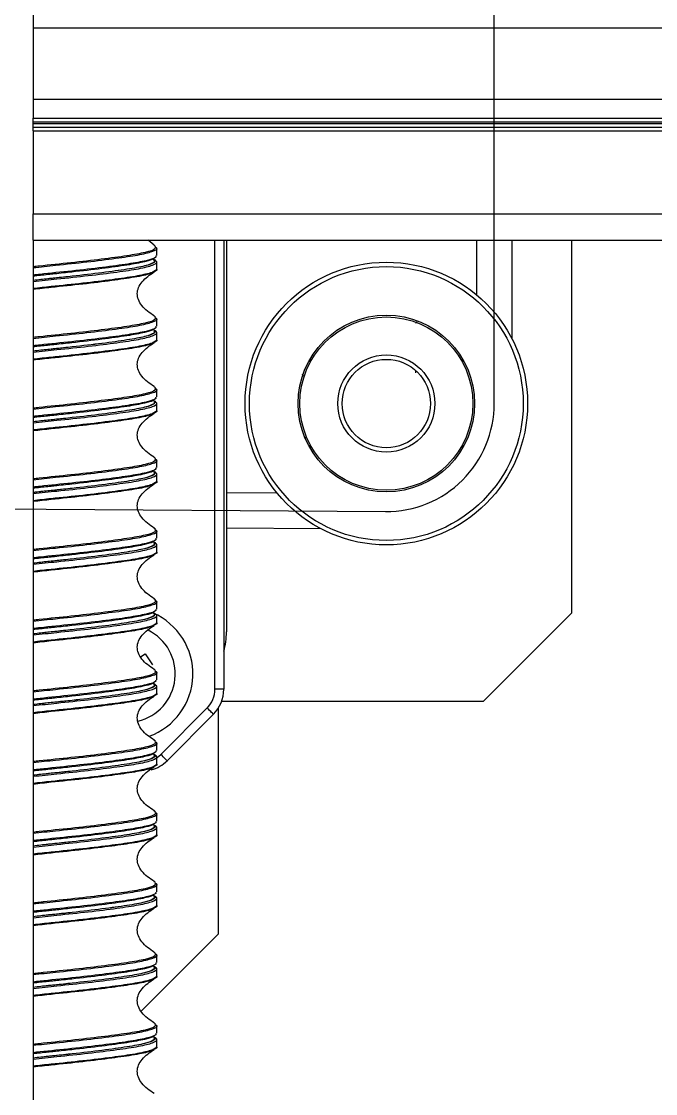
# Model space of a CAD drawing. Header units: millimetres. Extents: x 15 to 1184, y 5 to 1288.
# Drawn here: x 629.3 to 653.25, y 560.23 to 600.68 of the extents above; entities that cross this region are included whole.
import ezdxf

# ---------------------------------------------------------------- set-up
doc = ezdxf.new("R2010")
doc.units = ezdxf.units.MM

msp = doc.modelspace()

# ---------------------------------------------------------------- linework, layer by layer
at = {"color": 7, "linetype": 'Continuous'}
for p, q in [((647.156, 586.262), (647.156, 642.422)), ((622.917, 582.324), (643.054, 582.187))]:
    msp.add_line(p, q, dxfattribs=at)
at = {"color": 7, "linetype": 'Continuous', "lineweight": 25}
for p, q in [((629.748, 601.155), (629.748, 597.022)), ((629.748, 600.429), (874.415, 600.429)), ((629.748, 597.748), (874.415, 597.748)), ((629.748, 597.022), (874.415, 597.022)), ((629.748, 596.888), (629.748, 597.022)), ((629.748, 596.888), (874.415, 596.888)), ((629.748, 596.822), (629.748, 596.888)), ((629.748, 596.822), (874.415, 596.822)), ((629.748, 596.688), (629.748, 596.822)), ((629.748, 596.688), (874.415, 596.688)), ((629.748, 596.555), (629.748, 596.688)), ((629.748, 596.555), (874.415, 596.555)), ((629.748, 596.555), (629.748, 593.422)), ((629.748, 593.422), (874.415, 593.422)), ((629.748, 592.422), (629.748, 593.422)), ((629.748, 592.422), (874.415, 592.422)), ((629.748, 592.422), (629.748, 449.088)), ((634.319, 592.233), (634.092, 592.422)), ((634.415, 591.844), (634.415, 592.127)), ((636.945, 592.422), (636.945, 575.484)), ((637.045, 592.422), (637.045, 577.644)), ((646.489, 592.422), (646.489, 590.365)), ((647.823, 592.422), (647.823, 588.704)), ((650.081, 578.365), (650.081, 592.422)), ((634.381, 591.29), (634.271, 591.227)), ((634.415, 591.337), (634.415, 591.605)), ((634.415, 589.178), (634.415, 589.46)), ((644.182, 589.312), (644.239, 589.345)), ((634.415, 588.67), (634.415, 588.939)), ((634.381, 588.623), (634.271, 588.56)), ((639.959, 587.285), (639.912, 587.366)), ((644.192, 587.421), (644.192, 587.505)), ((634.415, 586.511), (634.415, 586.794)), ((634.415, 586.003), (634.415, 586.272)), ((634.381, 585.957), (634.271, 585.893)), ((640.015, 584.934), (640.066, 585.022)), ((634.415, 583.844), (634.415, 584.127)), ((634.415, 583.337), (634.415, 583.605)), ((634.381, 583.29), (634.271, 583.227)), ((638.956, 582.882), (637.045, 582.895)), ((634.415, 581.178), (634.415, 581.46)), ((640.607, 581.537), (637.045, 581.562)), ((634.415, 580.67), (634.415, 580.939)), ((634.381, 580.623), (634.271, 580.56)), ((634.415, 578.511), (634.415, 578.794)), ((646.748, 575.032), (650.081, 578.365)), ((634.381, 577.957), (634.271, 577.893)), ((634.415, 578.003), (634.415, 578.272)), ((633.802, 576.702), (633.98, 576.819)), ((633.98, 576.819), (634.25, 576.406)), ((634.415, 575.844), (634.415, 576.127)), ((634.415, 575.337), (634.415, 575.605)), ((634.381, 575.29), (634.271, 575.227)), ((636.945, 575.484), (636.611, 575.484)), ((634.566, 573.025), (636.319, 574.777)), ((636.748, 566.262), (636.748, 574.787)), ((636.866, 575.032), (646.748, 575.032)), ((636.554, 574.541), (634.802, 572.789)), ((634.415, 573.178), (634.415, 573.46)), ((634.415, 572.67), (634.415, 572.939)), ((634.381, 572.623), (634.271, 572.56)), ((634.415, 570.511), (634.415, 570.794)), ((634.415, 570.003), (634.415, 570.272)), ((634.381, 569.957), (634.271, 569.893)), ((634.415, 567.844), (634.415, 568.127)), ((634.415, 567.337), (634.415, 567.605)), ((634.381, 567.29), (634.271, 567.227)), ((633.821, 563.335), (636.748, 566.262)), ((634.415, 565.178), (634.415, 565.46)), ((634.381, 564.623), (634.271, 564.56)), ((634.415, 564.67), (634.415, 564.939)), ((634.415, 562.511), (634.415, 562.794)), ((634.415, 562.003), (634.415, 562.272)), ((634.381, 561.957), (634.271, 561.893))]:
    msp.add_line(p, q, dxfattribs=at)
at = {"color": 8, "linetype": 'Continuous', "lineweight": 25}
msp.add_line((636.611, 575.484), (636.611, 592.422), dxfattribs=at)
at = {"color": 7, "linetype": 'Continuous', "lineweight": 25, "flags": 128}
for points in [[(636.554, 574.541), (636.55, 574.546), (636.536, 574.559), (636.515, 574.581), (636.485, 574.61), (636.449, 574.646), (636.409, 574.687), (636.365, 574.731), (636.319, 574.777)], [(634.802, 572.789), (634.797, 572.794), (634.784, 572.807), (634.762, 572.829), (634.733, 572.858), (634.697, 572.894), (634.656, 572.935), (634.612, 572.979), (634.566, 573.025)]]:
    msp.add_lwpolyline(points, dxfattribs=at)
at = {"color": 8, "linetype": 'Continuous', "lineweight": 25, "flags": 128}
msp.add_lwpolyline([(634.431, 572.912), (634.494, 572.959), (634.566, 573.025)], dxfattribs=at)
at = {"color": 7, "linetype": 'Continuous', "lineweight": 25}
for radius in [5.333, 5.167, 3.333, 3.267, 1.833, 1.667]:
    msp.add_circle((643.081, 586.262), radius, dxfattribs=at)
at = {"color": 7, "linetype": 'Continuous'}
msp.add_arc((643.081, 586.262), 4.075, 269.6116, 0, dxfattribs=at)
at = {"color": 7, "linetype": 'Continuous', "lineweight": 25}
for centre, radius, start, end in [((633.278, 576.065), 2.5, 289.7524, 66.4668), ((633.278, 576.065), 1.833, 283.34, 63.9453), ((634.378, 577.644), 2.667, 344.2595, 0), ((635.611, 575.484), 1, 315, 0), ((635.611, 575.484), 1.333, 315, 0), ((633.859, 573.732), 1.333, 284.9873, 315)]:
    msp.add_arc(centre, radius, start, end, dxfattribs=at)
at = {"color": 8, "linetype": 'Continuous', "lineweight": 25}
for points, knots in [([(634.339, 592.181), (634.353, 592.153), (634.389, 592.082), (634.022, 591.96), (633.327, 591.835), (632.347, 591.704), (631.198, 591.57), (630.284, 591.481), (629.825, 591.428), (629.748, 591.42)], [0, 0, 0, 0, 0.115126, 0.287281, 0.455927, 0.626657, 0.798113, 0.966269, 1, 1, 1, 1]), ([(634.298, 591.67), (634.315, 591.643), (634.359, 591.573), (634.012, 591.451), (633.337, 591.327), (632.378, 591.196), (631.41, 591.081), (630.786, 591.016), (630.566, 590.993)], [0, 0, 0, 0, 0.125505, 0.319495, 0.50953, 0.701916, 0.895113, 1, 1, 1, 1]), ([(634.271, 591.227), (634.24, 591.204), (634.151, 591.138), (633.614, 591.025), (632.742, 590.902), (631.643, 590.766), (630.595, 590.658), (629.974, 590.59), (629.748, 590.566)], [0, 0, 0, 0, 0.102199, 0.300017, 0.494244, 0.692953, 0.888171, 1, 1, 1, 1]), ([(630.555, 591.152), (630.376, 591.133), (630.101, 591.105), (629.839, 591.075), (629.748, 591.064)], [0, 0, 0, 0, 0.654086, 1, 1, 1, 1]), ([(634.339, 589.514), (634.353, 589.486), (634.389, 589.415), (634.022, 589.293), (633.327, 589.169), (632.347, 589.037), (631.198, 588.903), (630.284, 588.814), (629.825, 588.762), (629.748, 588.753)], [0, 0, 0, 0, 0.115126, 0.287281, 0.455927, 0.626657, 0.798113, 0.966269, 1, 1, 1, 1]), ([(634.298, 589.003), (634.315, 588.976), (634.359, 588.906), (634.012, 588.785), (633.337, 588.66), (632.378, 588.529), (631.41, 588.415), (630.786, 588.35), (630.566, 588.327)], [0, 0, 0, 0, 0.125506, 0.319495, 0.509531, 0.701916, 0.895113, 1, 1, 1, 1]), ([(634.271, 588.56), (634.24, 588.537), (634.151, 588.471), (633.614, 588.358), (632.742, 588.236), (631.643, 588.099), (630.595, 587.992), (629.974, 587.924), (629.748, 587.899)], [0, 0, 0, 0, 0.102199, 0.300016, 0.494244, 0.692953, 0.888171, 1, 1, 1, 1]), ([(630.555, 588.485), (630.376, 588.467), (630.101, 588.438), (629.839, 588.408), (629.748, 588.397)], [0, 0, 0, 0, 0.654086, 1, 1, 1, 1]), ([(634.339, 586.848), (634.353, 586.819), (634.389, 586.749), (634.022, 586.626), (633.327, 586.502), (632.347, 586.371), (631.198, 586.236), (630.284, 586.148), (629.825, 586.095), (629.748, 586.086)], [0, 0, 0, 0, 0.115125, 0.287281, 0.455927, 0.626657, 0.798113, 0.966269, 1, 1, 1, 1]), ([(634.298, 586.337), (634.315, 586.309), (634.359, 586.239), (634.012, 586.118), (633.337, 585.994), (632.378, 585.862), (631.41, 585.748), (630.786, 585.683), (630.566, 585.66)], [0, 0, 0, 0, 0.125506, 0.319495, 0.50953, 0.701916, 0.895113, 1, 1, 1, 1]), ([(634.271, 585.893), (634.24, 585.871), (634.151, 585.804), (633.614, 585.692), (632.742, 585.569), (631.643, 585.432), (630.595, 585.325), (629.974, 585.257), (629.748, 585.232)], [0, 0, 0, 0, 0.102199, 0.300016, 0.494244, 0.692953, 0.888171, 1, 1, 1, 1]), ([(630.555, 585.819), (630.376, 585.8), (630.101, 585.772), (629.839, 585.741), (629.748, 585.731)], [0, 0, 0, 0, 0.654081, 1, 1, 1, 1]), ([(634.339, 584.181), (634.353, 584.153), (634.389, 584.082), (634.022, 583.959), (633.327, 583.835), (632.347, 583.704), (631.198, 583.57), (630.284, 583.481), (629.825, 583.428), (629.748, 583.42)], [0, 0, 0, 0, 0.115126, 0.287281, 0.455928, 0.626658, 0.798113, 0.966269, 1, 1, 1, 1]), ([(634.298, 583.67), (634.315, 583.643), (634.359, 583.573), (634.012, 583.451), (633.337, 583.327), (632.378, 583.195), (631.41, 583.081), (630.786, 583.016), (630.566, 582.993)], [0, 0, 0, 0, 0.125506, 0.319495, 0.50953, 0.701917, 0.895113, 1, 1, 1, 1]), ([(634.271, 583.227), (634.24, 583.204), (634.151, 583.138), (633.614, 583.025), (632.742, 582.902), (631.643, 582.766), (630.595, 582.658), (629.974, 582.59), (629.748, 582.566)], [0, 0, 0, 0, 0.102199, 0.300017, 0.494244, 0.692953, 0.888172, 1, 1, 1, 1]), ([(630.555, 583.152), (630.376, 583.133), (630.101, 583.105), (629.839, 583.075), (629.748, 583.064)], [0, 0, 0, 0, 0.654085, 1, 1, 1, 1]), ([(634.339, 581.514), (634.353, 581.486), (634.389, 581.415), (634.022, 581.293), (633.327, 581.169), (632.347, 581.037), (631.198, 580.903), (630.284, 580.814), (629.825, 580.762), (629.748, 580.753)], [0, 0, 0, 0, 0.115126, 0.287281, 0.455928, 0.626658, 0.798113, 0.966269, 1, 1, 1, 1]), ([(634.298, 581.003), (634.315, 580.976), (634.359, 580.906), (634.012, 580.784), (633.337, 580.66), (632.378, 580.529), (631.41, 580.415), (630.786, 580.35), (630.566, 580.327)], [0, 0, 0, 0, 0.125505, 0.319495, 0.50953, 0.701917, 0.895113, 1, 1, 1, 1]), ([(634.271, 580.56), (634.24, 580.537), (634.151, 580.471), (633.614, 580.358), (632.742, 580.236), (631.643, 580.099), (630.595, 579.992), (629.974, 579.924), (629.748, 579.899)], [0, 0, 0, 0, 0.102199, 0.300017, 0.494244, 0.692953, 0.888172, 1, 1, 1, 1]), ([(630.555, 580.485), (630.376, 580.467), (630.101, 580.438), (629.839, 580.408), (629.748, 580.397)], [0, 0, 0, 0, 0.654085, 1, 1, 1, 1]), ([(634.339, 578.848), (634.353, 578.819), (634.389, 578.749), (634.022, 578.626), (633.327, 578.502), (632.347, 578.371), (631.198, 578.236), (630.284, 578.148), (629.825, 578.095), (629.748, 578.086)], [0, 0, 0, 0, 0.115126, 0.287281, 0.455928, 0.626658, 0.798113, 0.966269, 1, 1, 1, 1]), ([(634.298, 578.337), (634.315, 578.309), (634.359, 578.239), (634.012, 578.118), (633.337, 577.994), (632.378, 577.862), (631.41, 577.748), (630.786, 577.683), (630.566, 577.66)], [0, 0, 0, 0, 0.125505, 0.319495, 0.50953, 0.701917, 0.895113, 1, 1, 1, 1]), ([(634.271, 577.893), (634.24, 577.871), (634.151, 577.804), (633.614, 577.692), (632.742, 577.569), (631.643, 577.432), (630.595, 577.325), (629.974, 577.257), (629.748, 577.232)], [0, 0, 0, 0, 0.102199, 0.300017, 0.494244, 0.692953, 0.888171, 1, 1, 1, 1]), ([(630.555, 577.819), (630.376, 577.8), (630.101, 577.772), (629.839, 577.741), (629.748, 577.731)], [0, 0, 0, 0, 0.654085, 1, 1, 1, 1]), ([(634.339, 576.181), (634.353, 576.153), (634.389, 576.082), (634.022, 575.96), (633.327, 575.835), (632.347, 575.704), (631.198, 575.57), (630.284, 575.481), (629.825, 575.428), (629.748, 575.42)], [0, 0, 0, 0, 0.115126, 0.287281, 0.455928, 0.626657, 0.798113, 0.966269, 1, 1, 1, 1]), ([(634.298, 575.67), (634.315, 575.643), (634.359, 575.573), (634.012, 575.451), (633.337, 575.327), (632.378, 575.195), (631.41, 575.081), (630.786, 575.016), (630.566, 574.993)], [0, 0, 0, 0, 0.125505, 0.319495, 0.50953, 0.701917, 0.895113, 1, 1, 1, 1]), ([(634.271, 575.227), (634.24, 575.204), (634.151, 575.138), (633.614, 575.025), (632.742, 574.902), (631.643, 574.766), (630.595, 574.658), (629.974, 574.59), (629.748, 574.566)], [0, 0, 0, 0, 0.102199, 0.300017, 0.494244, 0.692953, 0.888171, 1, 1, 1, 1]), ([(630.555, 575.152), (630.376, 575.133), (630.101, 575.105), (629.839, 575.075), (629.748, 575.064)], [0, 0, 0, 0, 0.654085, 1, 1, 1, 1]), ([(634.339, 573.514), (634.353, 573.486), (634.389, 573.415), (634.022, 573.293), (633.327, 573.169), (632.347, 573.037), (631.198, 572.903), (630.284, 572.814), (629.825, 572.762), (629.748, 572.753)], [0, 0, 0, 0, 0.115126, 0.287281, 0.455927, 0.626657, 0.798113, 0.966269, 1, 1, 1, 1]), ([(634.298, 573.003), (634.315, 572.976), (634.359, 572.906), (634.012, 572.784), (633.337, 572.66), (632.378, 572.529), (631.41, 572.415), (630.786, 572.35), (630.566, 572.327)], [0, 0, 0, 0, 0.125505, 0.319495, 0.50953, 0.701917, 0.895113, 1, 1, 1, 1]), ([(634.271, 572.56), (634.24, 572.537), (634.151, 572.471), (633.614, 572.358), (632.742, 572.236), (631.643, 572.099), (630.595, 571.992), (629.974, 571.924), (629.748, 571.899)], [0, 0, 0, 0, 0.102199, 0.300017, 0.494244, 0.692953, 0.888171, 1, 1, 1, 1]), ([(630.555, 572.485), (630.376, 572.467), (630.104, 572.439), (629.845, 572.409), (629.758, 572.399)], [0, 0, 0, 0, 0.66261, 1, 1, 1, 1]), ([(634.339, 570.848), (634.353, 570.819), (634.389, 570.749), (634.022, 570.626), (633.327, 570.502), (632.347, 570.371), (631.198, 570.236), (630.284, 570.148), (629.825, 570.095), (629.748, 570.086)], [0, 0, 0, 0, 0.115126, 0.287281, 0.455927, 0.626657, 0.798113, 0.966269, 1, 1, 1, 1]), ([(634.298, 570.337), (634.315, 570.309), (634.359, 570.239), (634.012, 570.118), (633.337, 569.994), (632.378, 569.862), (631.41, 569.748), (630.786, 569.683), (630.566, 569.66)], [0, 0, 0, 0, 0.125505, 0.319495, 0.50953, 0.701916, 0.895113, 1, 1, 1, 1]), ([(634.271, 569.893), (634.24, 569.871), (634.151, 569.804), (633.614, 569.692), (632.742, 569.569), (631.643, 569.432), (630.595, 569.325), (629.974, 569.257), (629.748, 569.232)], [0, 0, 0, 0, 0.102199, 0.300016, 0.494244, 0.692953, 0.888171, 1, 1, 1, 1]), ([(630.555, 569.819), (630.376, 569.8), (630.101, 569.772), (629.839, 569.741), (629.748, 569.731)], [0, 0, 0, 0, 0.654086, 1, 1, 1, 1]), ([(634.339, 568.181), (634.353, 568.153), (634.389, 568.082), (634.022, 567.96), (633.327, 567.835), (632.347, 567.704), (631.198, 567.57), (630.284, 567.481), (629.825, 567.428), (629.748, 567.42)], [0, 0, 0, 0, 0.115126, 0.287281, 0.455927, 0.626657, 0.798113, 0.966269, 1, 1, 1, 1]), ([(634.298, 567.67), (634.315, 567.643), (634.359, 567.573), (634.012, 567.451), (633.337, 567.327), (632.378, 567.195), (631.41, 567.081), (630.786, 567.016), (630.566, 566.993)], [0, 0, 0, 0, 0.125506, 0.319495, 0.50953, 0.701916, 0.895113, 1, 1, 1, 1]), ([(634.271, 567.227), (634.24, 567.204), (634.151, 567.138), (633.614, 567.025), (632.742, 566.902), (631.643, 566.766), (630.595, 566.658), (629.974, 566.59), (629.748, 566.566)], [0, 0, 0, 0, 0.102199, 0.300016, 0.494244, 0.692953, 0.888171, 1, 1, 1, 1]), ([(630.555, 567.152), (630.376, 567.133), (630.101, 567.105), (629.839, 567.075), (629.748, 567.064)], [0, 0, 0, 0, 0.654081, 1, 1, 1, 1]), ([(634.339, 565.514), (634.353, 565.486), (634.389, 565.415), (634.022, 565.293), (633.327, 565.169), (632.347, 565.037), (631.198, 564.903), (630.284, 564.814), (629.825, 564.762), (629.748, 564.753)], [0, 0, 0, 0, 0.115125, 0.287281, 0.455927, 0.626658, 0.798113, 0.966269, 1, 1, 1, 1]), ([(634.298, 565.003), (634.315, 564.976), (634.359, 564.906), (634.012, 564.785), (633.337, 564.66), (632.378, 564.529), (631.41, 564.415), (630.786, 564.35), (630.566, 564.327)], [0, 0, 0, 0, 0.125506, 0.319495, 0.50953, 0.701916, 0.895113, 1, 1, 1, 1]), ([(634.271, 564.56), (634.24, 564.537), (634.151, 564.471), (633.614, 564.358), (632.742, 564.236), (631.643, 564.099), (630.595, 563.992), (629.974, 563.924), (629.748, 563.899)], [0, 0, 0, 0, 0.102199, 0.300016, 0.494244, 0.692953, 0.888171, 1, 1, 1, 1]), ([(630.555, 564.485), (630.376, 564.467), (630.101, 564.438), (629.839, 564.408), (629.748, 564.397)], [0, 0, 0, 0, 0.654085, 1, 1, 1, 1]), ([(634.339, 562.848), (634.353, 562.819), (634.389, 562.749), (634.022, 562.626), (633.327, 562.502), (632.347, 562.371), (631.198, 562.236), (630.284, 562.148), (629.825, 562.095), (629.748, 562.086)], [0, 0, 0, 0, 0.115126, 0.287281, 0.455928, 0.626658, 0.798113, 0.966269, 1, 1, 1, 1]), ([(634.298, 562.337), (634.315, 562.309), (634.359, 562.239), (634.012, 562.118), (633.337, 561.994), (632.378, 561.862), (631.41, 561.748), (630.786, 561.683), (630.566, 561.66)], [0, 0, 0, 0, 0.125506, 0.319495, 0.50953, 0.701917, 0.895113, 1, 1, 1, 1]), ([(634.271, 561.893), (634.24, 561.871), (634.151, 561.804), (633.614, 561.692), (632.742, 561.569), (631.643, 561.432), (630.595, 561.325), (629.974, 561.257), (629.748, 561.232)], [0, 0, 0, 0, 0.102199, 0.300017, 0.494244, 0.692953, 0.888172, 1, 1, 1, 1]), ([(630.555, 561.819), (630.376, 561.8), (630.101, 561.772), (629.839, 561.741), (629.748, 561.731)], [0, 0, 0, 0, 0.654085, 1, 1, 1, 1])]:
    msp.add_open_spline(points, degree=3, knots=knots, dxfattribs=at)
at = {"color": 7, "linetype": 'Continuous', "lineweight": 25}
for points, knots in [([(629.748, 591.388), (630.028, 591.418), (630.709, 591.492), (631.808, 591.604), (632.886, 591.741), (633.751, 591.864), (634.271, 591.997), (634.478, 592.093), (634.394, 592.143), (634.382, 592.15)], [0, 0, 0, 0, 0.118383, 0.287497, 0.459791, 0.628244, 0.799633, 0.970819, 1, 1, 1, 1]), ([(634.306, 592.233), (634.318, 592.229), (634.372, 592.211), (634.353, 592.194), (634.339, 592.181)], [0, 0, 0, 0, 0.22187, 1, 1, 1, 1]), ([(634.369, 591.844), (634.379, 591.825), (634.409, 591.763), (634.06, 591.649), (633.373, 591.525), (632.39, 591.394), (631.236, 591.26), (630.307, 591.17), (629.834, 591.116), (629.748, 591.107)], [0, 0, 0, 0, 0.081969, 0.259809, 0.434024, 0.610394, 0.787511, 0.961228, 1, 1, 1, 1]), ([(634.252, 591.724), (634.263, 591.72), (634.402, 591.673), (634.338, 591.588), (634.02, 591.451), (633.327, 591.327), (632.374, 591.196), (631.243, 591.061), (630.321, 590.97), (629.845, 590.915), (629.748, 590.904)], [0, 0, 0, 0, 0.013517, 0.169964, 0.329815, 0.486404, 0.64493, 0.804129, 0.960268, 1, 1, 1, 1]), ([(629.748, 590.867), (630.047, 590.899), (630.747, 590.974), (631.859, 591.088), (632.931, 591.225), (633.78, 591.348), (634.298, 591.481), (634.485, 591.595), (634.346, 591.662), (634.296, 591.686)], [0, 0, 0, 0, 0.116924, 0.273982, 0.433989, 0.590434, 0.749607, 0.90859, 1, 1, 1, 1]), ([(634.305, 591.759), (634.306, 591.754), (634.317, 591.707), (633.99, 591.609), (633.329, 591.485), (632.361, 591.353), (631.395, 591.24), (630.773, 591.175), (630.555, 591.152)], [0, 0, 0, 0, 0.025006, 0.241531, 0.453634, 0.668368, 0.884012, 1, 1, 1, 1]), ([(634.395, 591.337), (634.401, 591.331), (634.46, 591.284), (634.216, 591.19), (633.654, 591.057), (632.753, 590.934), (631.651, 590.797), (630.597, 590.69), (629.973, 590.622), (629.748, 590.598)], [0, 0, 0, 0, 0.021204, 0.197763, 0.374769, 0.548569, 0.72637, 0.901054, 1, 1, 1, 1]), ([(630.594, 591.156), (630.402, 591.136), (630.114, 591.106), (629.839, 591.074), (629.748, 591.064)], [0, 0, 0, 0, 0.668499, 1, 1, 1, 1]), ([(630.566, 590.993), (630.388, 590.975), (630.11, 590.946), (629.844, 590.916), (629.748, 590.904)], [0, 0, 0, 0, 0.63829, 1, 1, 1, 1]), ([(634.319, 589.566), (634.146, 589.682), (633.901, 589.845), (633.708, 590.169), (633.663, 590.41), (633.716, 590.647), (633.913, 590.959), (634.15, 591.117), (634.317, 591.227)], [0, 0, 0, 0, 0.279711, 0.396399, 0.503604, 0.610816, 0.72698, 1, 1, 1, 1]), ([(629.748, 588.721), (630.028, 588.752), (630.709, 588.825), (631.808, 588.937), (632.886, 589.074), (633.751, 589.197), (634.271, 589.33), (634.478, 589.427), (634.394, 589.477), (634.382, 589.484)], [0, 0, 0, 0, 0.118383, 0.287498, 0.459791, 0.628244, 0.799633, 0.970819, 1, 1, 1, 1]), ([(634.306, 589.566), (634.318, 589.562), (634.372, 589.544), (634.353, 589.528), (634.339, 589.514)], [0, 0, 0, 0, 0.22187, 1, 1, 1, 1]), ([(634.369, 589.178), (634.379, 589.158), (634.409, 589.096), (634.06, 588.983), (633.373, 588.859), (632.39, 588.727), (631.236, 588.593), (630.307, 588.503), (629.834, 588.45), (629.748, 588.44)], [0, 0, 0, 0, 0.081969, 0.259809, 0.434024, 0.610394, 0.787511, 0.961228, 1, 1, 1, 1]), ([(634.252, 589.057), (634.263, 589.053), (634.402, 589.006), (634.338, 588.922), (634.02, 588.784), (633.327, 588.66), (632.374, 588.529), (631.243, 588.395), (630.321, 588.304), (629.845, 588.249), (629.748, 588.238)], [0, 0, 0, 0, 0.013517, 0.169964, 0.329815, 0.486404, 0.64493, 0.804129, 0.960268, 1, 1, 1, 1]), ([(629.748, 588.2), (630.047, 588.232), (630.747, 588.308), (631.859, 588.422), (632.931, 588.558), (633.779, 588.681), (634.302, 588.815), (634.49, 588.94), (634.318, 589.019), (634.239, 589.055)], [0, 0, 0, 0, 0.112037, 0.262528, 0.415846, 0.56575, 0.718269, 0.870605, 1, 1, 1, 1]), ([(634.305, 589.093), (634.306, 589.088), (634.317, 589.04), (633.99, 588.942), (633.329, 588.818), (632.361, 588.687), (631.395, 588.573), (630.773, 588.508), (630.555, 588.485)], [0, 0, 0, 0, 0.025006, 0.241531, 0.453634, 0.668368, 0.884012, 1, 1, 1, 1]), ([(634.395, 588.67), (634.401, 588.665), (634.46, 588.617), (634.216, 588.523), (633.654, 588.39), (632.753, 588.267), (631.651, 588.13), (630.597, 588.023), (629.973, 587.956), (629.748, 587.931)], [0, 0, 0, 0, 0.021204, 0.197763, 0.37477, 0.54857, 0.72637, 0.901054, 1, 1, 1, 1]), ([(630.594, 588.489), (630.402, 588.469), (630.114, 588.44), (629.839, 588.408), (629.748, 588.397)], [0, 0, 0, 0, 0.668499, 1, 1, 1, 1]), ([(634.319, 586.9), (634.146, 587.015), (633.901, 587.178), (633.708, 587.502), (633.663, 587.743), (633.716, 587.981), (633.913, 588.292), (634.15, 588.45), (634.317, 588.561)], [0, 0, 0, 0, 0.279708, 0.396395, 0.503599, 0.610809, 0.726983, 1, 1, 1, 1]), ([(630.566, 588.327), (630.388, 588.308), (630.11, 588.28), (629.844, 588.249), (629.748, 588.238)], [0, 0, 0, 0, 0.63829, 1, 1, 1, 1]), ([(634.306, 586.899), (634.318, 586.895), (634.372, 586.878), (634.353, 586.861), (634.339, 586.848)], [0, 0, 0, 0, 0.22187, 1, 1, 1, 1]), ([(629.748, 586.055), (630.028, 586.085), (630.709, 586.159), (631.808, 586.271), (632.886, 586.408), (633.751, 586.531), (634.271, 586.664), (634.478, 586.76), (634.394, 586.81), (634.382, 586.817)], [0, 0, 0, 0, 0.118383, 0.287497, 0.45979, 0.628244, 0.799633, 0.970819, 1, 1, 1, 1]), ([(634.369, 586.511), (634.379, 586.491), (634.409, 586.429), (634.06, 586.316), (633.373, 586.192), (632.39, 586.061), (631.236, 585.926), (630.307, 585.837), (629.834, 585.783), (629.748, 585.773)], [0, 0, 0, 0, 0.08197, 0.259809, 0.434024, 0.610394, 0.787511, 0.961228, 1, 1, 1, 1]), ([(634.305, 586.426), (634.306, 586.421), (634.317, 586.374), (633.99, 586.275), (633.329, 586.152), (632.361, 586.02), (631.395, 585.906), (630.773, 585.841), (630.555, 585.819)], [0, 0, 0, 0, 0.025005, 0.241531, 0.453634, 0.668368, 0.884012, 1, 1, 1, 1]), ([(634.252, 586.39), (634.263, 586.387), (634.402, 586.34), (634.338, 586.255), (634.02, 586.118), (633.327, 585.994), (632.374, 585.862), (631.243, 585.728), (630.321, 585.637), (629.845, 585.582), (629.748, 585.571)], [0, 0, 0, 0, 0.013517, 0.169964, 0.329815, 0.486404, 0.644931, 0.804129, 0.960269, 1, 1, 1, 1]), ([(629.748, 585.533), (630.047, 585.565), (630.747, 585.641), (631.859, 585.755), (632.931, 585.892), (633.779, 586.015), (634.302, 586.148), (634.49, 586.274), (634.318, 586.352), (634.239, 586.388)], [0, 0, 0, 0, 0.1120362, 0.2625279, 0.415846, 0.5657499, 0.7182689, 0.8706054, 1, 1, 1, 1]), ([(634.395, 586.003), (634.401, 585.998), (634.46, 585.951), (634.216, 585.857), (633.654, 585.723), (632.753, 585.6), (631.651, 585.464), (630.597, 585.357), (629.973, 585.289), (629.748, 585.265)], [0, 0, 0, 0, 0.021204, 0.197763, 0.37477, 0.54857, 0.72637, 0.901054, 1, 1, 1, 1]), ([(630.594, 585.823), (630.402, 585.803), (630.114, 585.773), (629.839, 585.741), (629.748, 585.731)], [0, 0, 0, 0, 0.668494, 1, 1, 1, 1]), ([(630.566, 585.66), (630.388, 585.642), (630.11, 585.613), (629.844, 585.582), (629.748, 585.571)], [0, 0, 0, 0, 0.63829, 1, 1, 1, 1]), ([(634.319, 584.233), (634.146, 584.348), (633.901, 584.512), (633.708, 584.836), (633.663, 585.076), (633.716, 585.314), (633.913, 585.625), (634.15, 585.783), (634.317, 585.894)], [0, 0, 0, 0, 0.279708, 0.396394, 0.503598, 0.61082, 0.726983, 1, 1, 1, 1]), ([(629.748, 583.388), (630.028, 583.418), (630.709, 583.492), (631.808, 583.604), (632.886, 583.741), (633.751, 583.864), (634.271, 583.997), (634.478, 584.093), (634.394, 584.143), (634.382, 584.15)], [0, 0, 0, 0, 0.118383, 0.287497, 0.459791, 0.628244, 0.799633, 0.970819, 1, 1, 1, 1]), ([(634.306, 584.233), (634.318, 584.229), (634.372, 584.211), (634.353, 584.194), (634.339, 584.181)], [0, 0, 0, 0, 0.221872, 1, 1, 1, 1]), ([(634.369, 583.844), (634.379, 583.825), (634.409, 583.763), (634.06, 583.649), (633.373, 583.525), (632.39, 583.394), (631.236, 583.26), (630.307, 583.17), (629.834, 583.116), (629.748, 583.107)], [0, 0, 0, 0, 0.0819692, 0.2598095, 0.4340244, 0.6103945, 0.7875107, 0.9612271, 1, 1, 1, 1]), ([(634.252, 583.724), (634.263, 583.72), (634.402, 583.673), (634.338, 583.588), (634.02, 583.451), (633.327, 583.327), (632.374, 583.196), (631.243, 583.061), (630.321, 582.97), (629.845, 582.915), (629.748, 582.904)], [0, 0, 0, 0, 0.013517, 0.169964, 0.329815, 0.486404, 0.644931, 0.804129, 0.960269, 1, 1, 1, 1]), ([(629.748, 582.867), (630.047, 582.899), (630.747, 582.974), (631.859, 583.088), (632.931, 583.225), (633.779, 583.348), (634.302, 583.481), (634.49, 583.607), (634.319, 583.684), (634.241, 583.72)], [0, 0, 0, 0, 0.1122309, 0.2629842, 0.4165688, 0.5667338, 0.7195178, 0.8721186, 1, 1, 1, 1]), ([(634.305, 583.759), (634.306, 583.754), (634.317, 583.707), (633.99, 583.609), (633.329, 583.485), (632.361, 583.353), (631.395, 583.24), (630.773, 583.175), (630.555, 583.152)], [0, 0, 0, 0, 0.025006, 0.241532, 0.453635, 0.668368, 0.884012, 1, 1, 1, 1]), ([(634.395, 583.337), (634.401, 583.332), (634.46, 583.284), (634.216, 583.19), (633.654, 583.057), (632.753, 582.934), (631.651, 582.797), (630.597, 582.69), (629.973, 582.622), (629.748, 582.598)], [0, 0, 0, 0, 0.021204, 0.197762, 0.374769, 0.54857, 0.72637, 0.901054, 1, 1, 1, 1]), ([(634.319, 581.566), (634.146, 581.682), (633.901, 581.845), (633.708, 582.169), (633.663, 582.41), (633.716, 582.647), (633.913, 582.959), (634.15, 583.117), (634.317, 583.227)], [0, 0, 0, 0, 0.279708, 0.396394, 0.503598, 0.61082, 0.726983, 1, 1, 1, 1]), ([(630.594, 583.156), (630.402, 583.136), (630.114, 583.106), (629.839, 583.074), (629.748, 583.064)], [0, 0, 0, 0, 0.668496, 1, 1, 1, 1]), ([(630.566, 582.993), (630.388, 582.975), (630.11, 582.946), (629.844, 582.916), (629.748, 582.904)], [0, 0, 0, 0, 0.638295, 1, 1, 1, 1]), ([(629.748, 580.721), (630.028, 580.752), (630.709, 580.825), (631.808, 580.937), (632.886, 581.074), (633.751, 581.197), (634.271, 581.33), (634.478, 581.427), (634.394, 581.477), (634.382, 581.484)], [0, 0, 0, 0, 0.118383, 0.287497, 0.459791, 0.628244, 0.799633, 0.97082, 1, 1, 1, 1]), ([(634.369, 581.178), (634.379, 581.158), (634.409, 581.096), (634.06, 580.983), (633.373, 580.859), (632.39, 580.727), (631.236, 580.593), (630.307, 580.503), (629.834, 580.45), (629.748, 580.44)], [0, 0, 0, 0, 0.0819692, 0.2598095, 0.4340244, 0.6103945, 0.7875107, 0.9612271, 1, 1, 1, 1]), ([(634.306, 581.566), (634.318, 581.562), (634.372, 581.544), (634.353, 581.528), (634.339, 581.514)], [0, 0, 0, 0, 0.221879, 1, 1, 1, 1]), ([(634.252, 581.057), (634.263, 581.053), (634.402, 581.006), (634.338, 580.922), (634.02, 580.784), (633.327, 580.66), (632.374, 580.529), (631.243, 580.395), (630.321, 580.304), (629.845, 580.249), (629.748, 580.238)], [0, 0, 0, 0, 0.013517, 0.169964, 0.329815, 0.486404, 0.644931, 0.804129, 0.960268, 1, 1, 1, 1]), ([(629.748, 580.2), (630.047, 580.232), (630.747, 580.308), (631.859, 580.422), (632.931, 580.558), (633.779, 580.681), (634.302, 580.815), (634.49, 580.941), (634.318, 581.019), (634.239, 581.055)], [0, 0, 0, 0, 0.112036, 0.262528, 0.415846, 0.56575, 0.718269, 0.870605, 1, 1, 1, 1]), ([(634.305, 581.093), (634.306, 581.088), (634.317, 581.04), (633.99, 580.942), (633.329, 580.818), (632.361, 580.687), (631.395, 580.573), (630.773, 580.508), (630.555, 580.485)], [0, 0, 0, 0, 0.025006, 0.241532, 0.453635, 0.668368, 0.884012, 1, 1, 1, 1]), ([(634.395, 580.67), (634.401, 580.665), (634.46, 580.617), (634.216, 580.523), (633.654, 580.39), (632.753, 580.267), (631.651, 580.13), (630.597, 580.023), (629.973, 579.956), (629.748, 579.931)], [0, 0, 0, 0, 0.021204, 0.197762, 0.374769, 0.548569, 0.72637, 0.901054, 1, 1, 1, 1]), ([(630.594, 580.489), (630.402, 580.469), (630.114, 580.44), (629.839, 580.408), (629.748, 580.397)], [0, 0, 0, 0, 0.668496, 1, 1, 1, 1]), ([(634.319, 578.9), (634.146, 579.015), (633.901, 579.178), (633.708, 579.502), (633.663, 579.743), (633.716, 579.981), (633.913, 580.292), (634.15, 580.45), (634.317, 580.561)], [0, 0, 0, 0, 0.279708, 0.396394, 0.503611, 0.61082, 0.726983, 1, 1, 1, 1]), ([(630.566, 580.327), (630.388, 580.308), (630.11, 580.28), (629.844, 580.249), (629.748, 580.238)], [0, 0, 0, 0, 0.63829, 1, 1, 1, 1]), ([(629.748, 578.055), (630.028, 578.085), (630.709, 578.159), (631.808, 578.271), (632.886, 578.408), (633.751, 578.531), (634.271, 578.664), (634.478, 578.76), (634.394, 578.81), (634.382, 578.817)], [0, 0, 0, 0, 0.118383, 0.287497, 0.459791, 0.628245, 0.799634, 0.97082, 1, 1, 1, 1]), ([(634.306, 578.899), (634.318, 578.895), (634.372, 578.878), (634.353, 578.861), (634.339, 578.848)], [0, 0, 0, 0, 0.221879, 1, 1, 1, 1]), ([(634.369, 578.511), (634.379, 578.491), (634.409, 578.429), (634.06, 578.316), (633.373, 578.192), (632.39, 578.061), (631.236, 577.926), (630.307, 577.837), (629.834, 577.783), (629.748, 577.773)], [0, 0, 0, 0, 0.0819692, 0.2598095, 0.4340244, 0.6103945, 0.7875107, 0.9612271, 1, 1, 1, 1]), ([(634.252, 578.39), (634.263, 578.387), (634.402, 578.34), (634.338, 578.255), (634.02, 578.118), (633.327, 577.994), (632.374, 577.862), (631.243, 577.728), (630.321, 577.637), (629.845, 577.582), (629.748, 577.571)], [0, 0, 0, 0, 0.013517, 0.169964, 0.329815, 0.486404, 0.644931, 0.804129, 0.960268, 1, 1, 1, 1]), ([(629.748, 577.533), (630.047, 577.565), (630.747, 577.641), (631.859, 577.755), (632.931, 577.892), (633.78, 578.015), (634.299, 578.148), (634.486, 578.264), (634.342, 578.332), (634.287, 578.358)], [0, 0, 0, 0, 0.116147, 0.272161, 0.431104, 0.586509, 0.744624, 0.90255, 1, 1, 1, 1]), ([(634.305, 578.426), (634.306, 578.421), (634.317, 578.373), (633.99, 578.275), (633.329, 578.152), (632.361, 578.02), (631.395, 577.906), (630.773, 577.841), (630.555, 577.819)], [0, 0, 0, 0, 0.025006, 0.241532, 0.453635, 0.668368, 0.884012, 1, 1, 1, 1]), ([(634.395, 578.003), (634.401, 577.998), (634.46, 577.951), (634.216, 577.857), (633.654, 577.723), (632.753, 577.6), (631.651, 577.464), (630.597, 577.357), (629.973, 577.289), (629.748, 577.265)], [0, 0, 0, 0, 0.021204, 0.197762, 0.374769, 0.548569, 0.72637, 0.901054, 1, 1, 1, 1]), ([(630.594, 577.823), (630.402, 577.803), (630.114, 577.773), (629.839, 577.741), (629.748, 577.731)], [0, 0, 0, 0, 0.668496, 1, 1, 1, 1]), ([(630.566, 577.66), (630.388, 577.642), (630.11, 577.613), (629.844, 577.582), (629.748, 577.571)], [0, 0, 0, 0, 0.63829, 1, 1, 1, 1]), ([(634.319, 576.233), (634.146, 576.348), (633.901, 576.512), (633.708, 576.836), (633.663, 577.076), (633.716, 577.314), (633.913, 577.625), (634.15, 577.783), (634.317, 577.894)], [0, 0, 0, 0, 0.279702, 0.396389, 0.503607, 0.610817, 0.726981, 1, 1, 1, 1]), ([(629.748, 575.388), (630.028, 575.418), (630.709, 575.492), (631.808, 575.604), (632.886, 575.741), (633.751, 575.864), (634.271, 575.997), (634.478, 576.093), (634.394, 576.143), (634.382, 576.15)], [0, 0, 0, 0, 0.118383, 0.287497, 0.459791, 0.628244, 0.799633, 0.970819, 1, 1, 1, 1]), ([(634.306, 576.233), (634.318, 576.229), (634.372, 576.211), (634.353, 576.194), (634.339, 576.181)], [0, 0, 0, 0, 0.221879, 1, 1, 1, 1]), ([(634.369, 575.844), (634.379, 575.825), (634.409, 575.763), (634.06, 575.649), (633.373, 575.525), (632.39, 575.394), (631.236, 575.26), (630.307, 575.17), (629.834, 575.116), (629.748, 575.107)], [0, 0, 0, 0, 0.081969, 0.259809, 0.434024, 0.610394, 0.787511, 0.961227, 1, 1, 1, 1]), ([(634.252, 575.724), (634.263, 575.72), (634.402, 575.673), (634.338, 575.589), (634.02, 575.451), (633.327, 575.327), (632.374, 575.196), (631.243, 575.061), (630.321, 574.971), (629.845, 574.915), (629.748, 574.904)], [0, 0, 0, 0, 0.013517, 0.169964, 0.329815, 0.486404, 0.644931, 0.804129, 0.960268, 1, 1, 1, 1]), ([(629.748, 574.867), (630.047, 574.899), (630.747, 574.974), (631.859, 575.088), (632.931, 575.225), (633.78, 575.348), (634.298, 575.481), (634.485, 575.595), (634.346, 575.662), (634.296, 575.686)], [0, 0, 0, 0, 0.116924, 0.273982, 0.433989, 0.590434, 0.749607, 0.90859, 1, 1, 1, 1]), ([(634.305, 575.759), (634.306, 575.754), (634.317, 575.707), (633.99, 575.609), (633.329, 575.485), (632.361, 575.353), (631.395, 575.24), (630.773, 575.175), (630.555, 575.152)], [0, 0, 0, 0, 0.025006, 0.241531, 0.453634, 0.668368, 0.884011, 1, 1, 1, 1]), ([(634.395, 575.337), (634.401, 575.332), (634.46, 575.284), (634.216, 575.19), (633.654, 575.057), (632.753, 574.934), (631.651, 574.797), (630.597, 574.69), (629.973, 574.622), (629.748, 574.598)], [0, 0, 0, 0, 0.021204, 0.197762, 0.374769, 0.548569, 0.726369, 0.901054, 1, 1, 1, 1]), ([(630.594, 575.156), (630.402, 575.136), (630.114, 575.106), (629.839, 575.074), (629.748, 575.064)], [0, 0, 0, 0, 0.668496, 1, 1, 1, 1]), ([(634.319, 573.566), (634.146, 573.682), (633.901, 573.845), (633.708, 574.169), (633.663, 574.41), (633.716, 574.647), (633.913, 574.959), (634.15, 575.117), (634.317, 575.227)], [0, 0, 0, 0, 0.279702, 0.396389, 0.503607, 0.610817, 0.726981, 1, 1, 1, 1]), ([(630.566, 574.993), (630.388, 574.975), (630.11, 574.946), (629.844, 574.916), (629.748, 574.904)], [0, 0, 0, 0, 0.63829, 1, 1, 1, 1]), ([(629.748, 572.721), (630.028, 572.752), (630.709, 572.825), (631.808, 572.937), (632.886, 573.074), (633.751, 573.197), (634.271, 573.33), (634.478, 573.427), (634.394, 573.477), (634.382, 573.484)], [0, 0, 0, 0, 0.118383, 0.287497, 0.459791, 0.628244, 0.799633, 0.970819, 1, 1, 1, 1]), ([(634.306, 573.566), (634.318, 573.562), (634.372, 573.544), (634.353, 573.528), (634.339, 573.514)], [0, 0, 0, 0, 0.22187, 1, 1, 1, 1]), ([(634.369, 573.178), (634.379, 573.158), (634.409, 573.096), (634.06, 572.983), (633.373, 572.859), (632.39, 572.727), (631.236, 572.593), (630.307, 572.503), (629.834, 572.45), (629.748, 572.44)], [0, 0, 0, 0, 0.081969, 0.259809, 0.434024, 0.610394, 0.78751, 0.961227, 1, 1, 1, 1]), ([(634.305, 573.093), (634.306, 573.088), (634.317, 573.04), (633.99, 572.942), (633.329, 572.818), (632.361, 572.687), (631.395, 572.573), (630.773, 572.508), (630.555, 572.485)], [0, 0, 0, 0, 0.025006, 0.241531, 0.453634, 0.668368, 0.884011, 1, 1, 1, 1]), ([(634.252, 573.057), (634.263, 573.053), (634.402, 573.006), (634.338, 572.922), (634.02, 572.784), (633.327, 572.66), (632.374, 572.529), (631.243, 572.395), (630.321, 572.304), (629.845, 572.249), (629.748, 572.238)], [0, 0, 0, 0, 0.013517, 0.169964, 0.329815, 0.486404, 0.644931, 0.804129, 0.960268, 1, 1, 1, 1]), ([(629.748, 572.2), (630.047, 572.232), (630.747, 572.308), (631.859, 572.422), (632.931, 572.558), (633.779, 572.681), (634.302, 572.815), (634.49, 572.94), (634.318, 573.019), (634.239, 573.055)], [0, 0, 0, 0, 0.112036, 0.262528, 0.415846, 0.56575, 0.718269, 0.870605, 1, 1, 1, 1]), ([(634.395, 572.67), (634.401, 572.665), (634.46, 572.617), (634.216, 572.523), (633.654, 572.39), (632.753, 572.267), (631.651, 572.13), (630.597, 572.023), (629.973, 571.956), (629.748, 571.931)], [0, 0, 0, 0, 0.021204, 0.197763, 0.374769, 0.548569, 0.72637, 0.901054, 1, 1, 1, 1]), ([(630.566, 572.327), (630.388, 572.308), (630.11, 572.28), (629.844, 572.249), (629.748, 572.238)], [0, 0, 0, 0, 0.63829, 1, 1, 1, 1]), ([(630.594, 572.489), (630.402, 572.469), (630.118, 572.44), (629.847, 572.409), (629.76, 572.399)], [0, 0, 0, 0, 0.678128, 1, 1, 1, 1]), ([(634.319, 570.9), (634.146, 571.015), (633.901, 571.178), (633.708, 571.502), (633.663, 571.743), (633.716, 571.981), (633.913, 572.292), (634.15, 572.45), (634.317, 572.561)], [0, 0, 0, 0, 0.279711, 0.396399, 0.503604, 0.610816, 0.72698, 1, 1, 1, 1]), ([(629.748, 570.055), (630.028, 570.085), (630.709, 570.159), (631.808, 570.271), (632.886, 570.408), (633.751, 570.531), (634.271, 570.664), (634.478, 570.76), (634.394, 570.81), (634.382, 570.817)], [0, 0, 0, 0, 0.118383, 0.287498, 0.459791, 0.628244, 0.799633, 0.970819, 1, 1, 1, 1]), ([(634.306, 570.899), (634.318, 570.895), (634.372, 570.878), (634.353, 570.861), (634.339, 570.848)], [0, 0, 0, 0, 0.22187, 1, 1, 1, 1]), ([(634.369, 570.511), (634.379, 570.491), (634.409, 570.429), (634.06, 570.316), (633.373, 570.192), (632.39, 570.061), (631.236, 569.926), (630.307, 569.837), (629.834, 569.783), (629.748, 569.773)], [0, 0, 0, 0, 0.081969, 0.259809, 0.434024, 0.610394, 0.787511, 0.961228, 1, 1, 1, 1]), ([(634.252, 570.39), (634.263, 570.387), (634.402, 570.34), (634.338, 570.255), (634.02, 570.118), (633.327, 569.994), (632.374, 569.862), (631.243, 569.728), (630.321, 569.637), (629.845, 569.582), (629.748, 569.571)], [0, 0, 0, 0, 0.013517, 0.169964, 0.329815, 0.486404, 0.64493, 0.804129, 0.960268, 1, 1, 1, 1]), ([(629.748, 569.533), (630.047, 569.565), (630.747, 569.641), (631.859, 569.755), (632.931, 569.892), (633.779, 570.015), (634.302, 570.148), (634.49, 570.274), (634.318, 570.352), (634.239, 570.388)], [0, 0, 0, 0, 0.112036, 0.262528, 0.415846, 0.56575, 0.718269, 0.870605, 1, 1, 1, 1]), ([(634.305, 570.426), (634.306, 570.421), (634.317, 570.373), (633.99, 570.275), (633.329, 570.152), (632.361, 570.02), (631.395, 569.906), (630.773, 569.841), (630.555, 569.819)], [0, 0, 0, 0, 0.025006, 0.241531, 0.453634, 0.668368, 0.884012, 1, 1, 1, 1]), ([(634.395, 570.003), (634.401, 569.998), (634.46, 569.951), (634.216, 569.857), (633.654, 569.723), (632.753, 569.6), (631.651, 569.464), (630.597, 569.357), (629.973, 569.289), (629.748, 569.265)], [0, 0, 0, 0, 0.021204, 0.197763, 0.374769, 0.548569, 0.72637, 0.901054, 1, 1, 1, 1]), ([(634.319, 568.233), (634.146, 568.348), (633.901, 568.512), (633.708, 568.836), (633.663, 569.076), (633.716, 569.314), (633.913, 569.625), (634.15, 569.783), (634.317, 569.894)], [0, 0, 0, 0, 0.279711, 0.396398, 0.503603, 0.610814, 0.726989, 1, 1, 1, 1]), ([(630.594, 569.823), (630.402, 569.803), (630.114, 569.773), (629.839, 569.741), (629.748, 569.731)], [0, 0, 0, 0, 0.668499, 1, 1, 1, 1]), ([(630.566, 569.66), (630.388, 569.642), (630.11, 569.613), (629.844, 569.582), (629.748, 569.571)], [0, 0, 0, 0, 0.63829, 1, 1, 1, 1]), ([(634.306, 568.233), (634.318, 568.229), (634.372, 568.211), (634.353, 568.194), (634.339, 568.181)], [0, 0, 0, 0, 0.22187, 1, 1, 1, 1]), ([(629.748, 567.388), (630.028, 567.418), (630.709, 567.492), (631.808, 567.604), (632.886, 567.741), (633.751, 567.864), (634.271, 567.997), (634.478, 568.093), (634.394, 568.143), (634.382, 568.15)], [0, 0, 0, 0, 0.118383, 0.287497, 0.45979, 0.628244, 0.799633, 0.970819, 1, 1, 1, 1]), ([(634.369, 567.844), (634.379, 567.825), (634.409, 567.763), (634.06, 567.649), (633.373, 567.525), (632.39, 567.394), (631.236, 567.26), (630.307, 567.17), (629.834, 567.116), (629.748, 567.107)], [0, 0, 0, 0, 0.081969, 0.259809, 0.434024, 0.610394, 0.787511, 0.961228, 1, 1, 1, 1]), ([(634.252, 567.724), (634.263, 567.72), (634.402, 567.673), (634.338, 567.588), (634.02, 567.451), (633.327, 567.327), (632.374, 567.196), (631.243, 567.061), (630.321, 566.97), (629.845, 566.915), (629.748, 566.904)], [0, 0, 0, 0, 0.013517, 0.169964, 0.329815, 0.486404, 0.644931, 0.804129, 0.960269, 1, 1, 1, 1]), ([(629.748, 566.867), (630.047, 566.899), (630.747, 566.974), (631.859, 567.088), (632.931, 567.225), (633.779, 567.348), (634.302, 567.481), (634.49, 567.607), (634.319, 567.684), (634.241, 567.72)], [0, 0, 0, 0, 0.112231, 0.2629844, 0.416569, 0.5667335, 0.7195177, 0.872119, 1, 1, 1, 1]), ([(634.305, 567.759), (634.306, 567.754), (634.317, 567.707), (633.99, 567.609), (633.329, 567.485), (632.361, 567.353), (631.395, 567.24), (630.773, 567.175), (630.555, 567.152)], [0, 0, 0, 0, 0.025005, 0.241531, 0.453634, 0.668368, 0.884012, 1, 1, 1, 1]), ([(634.395, 567.337), (634.401, 567.332), (634.46, 567.284), (634.216, 567.19), (633.654, 567.057), (632.753, 566.934), (631.651, 566.797), (630.597, 566.69), (629.973, 566.622), (629.748, 566.598)], [0, 0, 0, 0, 0.021204, 0.197763, 0.37477, 0.54857, 0.72637, 0.901054, 1, 1, 1, 1]), ([(630.594, 567.156), (630.402, 567.136), (630.114, 567.106), (629.839, 567.074), (629.748, 567.064)], [0, 0, 0, 0, 0.668494, 1, 1, 1, 1]), ([(634.319, 565.566), (634.146, 565.682), (633.901, 565.845), (633.708, 566.169), (633.663, 566.41), (633.716, 566.647), (633.913, 566.959), (634.15, 567.117), (634.317, 567.227)], [0, 0, 0, 0, 0.279708, 0.396395, 0.503599, 0.610809, 0.726983, 1, 1, 1, 1]), ([(630.566, 566.993), (630.388, 566.975), (630.11, 566.946), (629.844, 566.916), (629.748, 566.904)], [0, 0, 0, 0, 0.63829, 1, 1, 1, 1]), ([(629.748, 564.721), (630.028, 564.752), (630.709, 564.825), (631.808, 564.937), (632.886, 565.074), (633.751, 565.197), (634.271, 565.33), (634.478, 565.427), (634.394, 565.477), (634.382, 565.484)], [0, 0, 0, 0, 0.118383, 0.287497, 0.45979, 0.628244, 0.799633, 0.970819, 1, 1, 1, 1]), ([(634.306, 565.566), (634.318, 565.562), (634.372, 565.544), (634.353, 565.528), (634.339, 565.514)], [0, 0, 0, 0, 0.22187, 1, 1, 1, 1]), ([(634.369, 565.178), (634.379, 565.158), (634.409, 565.096), (634.06, 564.983), (633.373, 564.859), (632.39, 564.727), (631.236, 564.593), (630.307, 564.503), (629.834, 564.45), (629.748, 564.44)], [0, 0, 0, 0, 0.0819692, 0.2598095, 0.4340244, 0.6103945, 0.7875107, 0.9612271, 1, 1, 1, 1]), ([(634.252, 565.057), (634.263, 565.053), (634.402, 565.006), (634.338, 564.922), (634.02, 564.784), (633.327, 564.66), (632.374, 564.529), (631.243, 564.395), (630.321, 564.304), (629.845, 564.249), (629.748, 564.238)], [0, 0, 0, 0, 0.013517, 0.169964, 0.329815, 0.486404, 0.644931, 0.804129, 0.960269, 1, 1, 1, 1]), ([(629.748, 564.2), (630.047, 564.232), (630.747, 564.308), (631.859, 564.422), (632.931, 564.558), (633.779, 564.681), (634.302, 564.815), (634.49, 564.941), (634.318, 565.019), (634.239, 565.055)], [0, 0, 0, 0, 0.112036, 0.262528, 0.415846, 0.56575, 0.718269, 0.870605, 1, 1, 1, 1]), ([(634.305, 565.093), (634.306, 565.088), (634.317, 565.04), (633.99, 564.942), (633.329, 564.818), (632.361, 564.687), (631.395, 564.573), (630.773, 564.508), (630.555, 564.485)], [0, 0, 0, 0, 0.025006, 0.241532, 0.453635, 0.668368, 0.884012, 1, 1, 1, 1]), ([(634.395, 564.67), (634.401, 564.665), (634.46, 564.617), (634.216, 564.523), (633.654, 564.39), (632.753, 564.267), (631.651, 564.13), (630.597, 564.023), (629.973, 563.956), (629.748, 563.931)], [0, 0, 0, 0, 0.021204, 0.197763, 0.374769, 0.54857, 0.72637, 0.901054, 1, 1, 1, 1]), ([(630.594, 564.489), (630.402, 564.469), (630.114, 564.44), (629.839, 564.408), (629.748, 564.397)], [0, 0, 0, 0, 0.668496, 1, 1, 1, 1]), ([(630.566, 564.327), (630.388, 564.308), (630.11, 564.28), (629.844, 564.249), (629.748, 564.238)], [0, 0, 0, 0, 0.63829, 1, 1, 1, 1]), ([(634.319, 562.9), (634.146, 563.015), (633.901, 563.178), (633.708, 563.502), (633.663, 563.743), (633.716, 563.981), (633.913, 564.292), (634.15, 564.45), (634.317, 564.561)], [0, 0, 0, 0, 0.279708, 0.396394, 0.503598, 0.61082, 0.726983, 1, 1, 1, 1]), ([(629.748, 562.055), (630.028, 562.085), (630.709, 562.159), (631.808, 562.271), (632.886, 562.408), (633.751, 562.531), (634.271, 562.664), (634.478, 562.76), (634.394, 562.81), (634.382, 562.817)], [0, 0, 0, 0, 0.118383, 0.287497, 0.459791, 0.628244, 0.799633, 0.970819, 1, 1, 1, 1]), ([(634.306, 562.899), (634.318, 562.895), (634.372, 562.878), (634.353, 562.861), (634.339, 562.848)], [0, 0, 0, 0, 0.221872, 1, 1, 1, 1]), ([(634.369, 562.511), (634.379, 562.491), (634.409, 562.429), (634.06, 562.316), (633.373, 562.192), (632.39, 562.061), (631.236, 561.926), (630.307, 561.837), (629.834, 561.783), (629.748, 561.773)], [0, 0, 0, 0, 0.0819692, 0.2598095, 0.4340244, 0.6103945, 0.7875107, 0.9612271, 1, 1, 1, 1]), ([(634.252, 562.39), (634.263, 562.387), (634.402, 562.34), (634.338, 562.255), (634.02, 562.118), (633.327, 561.994), (632.374, 561.862), (631.243, 561.728), (630.321, 561.637), (629.845, 561.582), (629.748, 561.571)], [0, 0, 0, 0, 0.013517, 0.169964, 0.329815, 0.486404, 0.644931, 0.804129, 0.960269, 1, 1, 1, 1]), ([(629.748, 561.533), (630.047, 561.565), (630.747, 561.641), (631.859, 561.755), (632.931, 561.892), (633.779, 562.015), (634.302, 562.148), (634.49, 562.273), (634.319, 562.351), (634.241, 562.387)], [0, 0, 0, 0, 0.1122309, 0.2629842, 0.4165688, 0.5667338, 0.7195178, 0.8721186, 1, 1, 1, 1]), ([(634.305, 562.426), (634.306, 562.421), (634.317, 562.373), (633.99, 562.275), (633.329, 562.152), (632.361, 562.02), (631.395, 561.906), (630.773, 561.841), (630.555, 561.819)], [0, 0, 0, 0, 0.025006, 0.241532, 0.453635, 0.668368, 0.884012, 1, 1, 1, 1]), ([(634.395, 562.003), (634.401, 561.998), (634.46, 561.951), (634.216, 561.857), (633.654, 561.723), (632.753, 561.6), (631.651, 561.464), (630.597, 561.357), (629.973, 561.289), (629.748, 561.265)], [0, 0, 0, 0, 0.021204, 0.197762, 0.374769, 0.54857, 0.72637, 0.901054, 1, 1, 1, 1]), ([(630.594, 561.823), (630.402, 561.803), (630.114, 561.773), (629.839, 561.741), (629.748, 561.731)], [0, 0, 0, 0, 0.668496, 1, 1, 1, 1]), ([(634.319, 560.233), (634.146, 560.348), (633.901, 560.512), (633.708, 560.836), (633.663, 561.076), (633.716, 561.314), (633.913, 561.625), (634.15, 561.783), (634.317, 561.894)], [0, 0, 0, 0, 0.279708, 0.396394, 0.503598, 0.61082, 0.726983, 1, 1, 1, 1]), ([(630.566, 561.66), (630.388, 561.642), (630.11, 561.613), (629.844, 561.582), (629.748, 561.571)], [0, 0, 0, 0, 0.638295, 1, 1, 1, 1])]:
    msp.add_open_spline(points, degree=3, knots=knots, dxfattribs=at)

doc.saveas('drawing.dxf')
